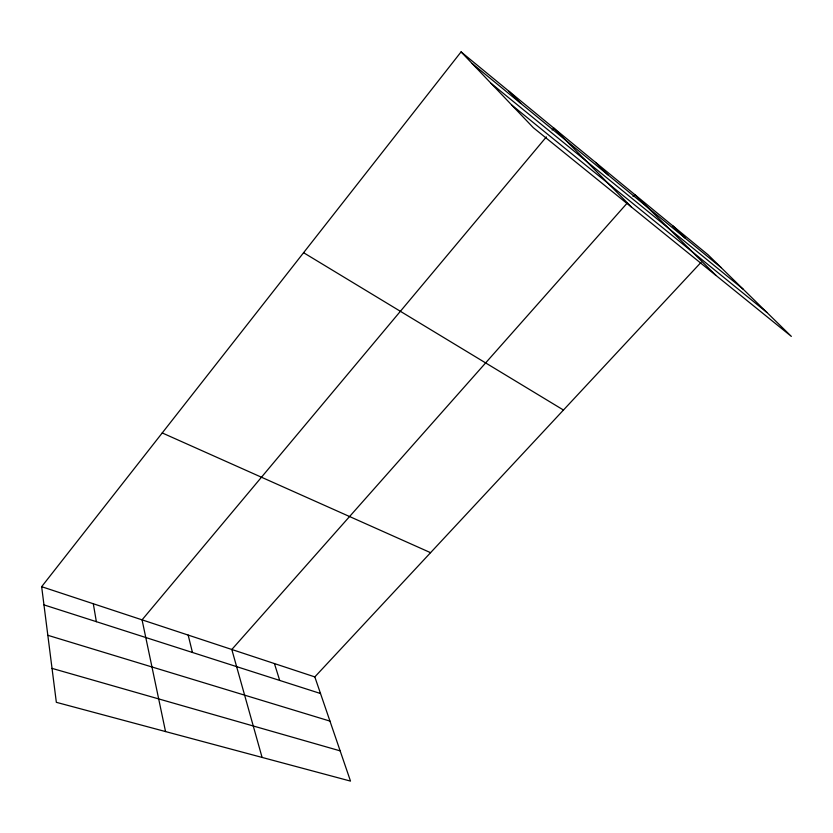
<?xml version="1.0" encoding="UTF-8"?>
<svg xmlns="http://www.w3.org/2000/svg" width="833" height="833" viewBox="0 0 833 833"><rect width="100%" height="100%" fill="white"/><g stroke="black" fill="none" stroke-linecap="round" stroke-linejoin="round"><path stroke-width="1.25" d="M41.65 586.692L314.822 676.906L350.506 781.104L56.342 702.323L41.65 586.692L461.076 51.896L708.081 254.815L791.35 336.397L533.287 127.657L461.076 51.896M546.386 136.893L142.068 619.856L165.538 731.561M552.144 130.021L553.789 128.053L631.529 207.125M627.114 203.19L231.813 649.49L262.083 757.426M633.049 196.484L634.746 194.568L715.953 275.411M314.822 676.906L701.063 262.353M52.031 668.378L340.145 750.856M47.825 635.298L329.962 721.107M43.962 604.883L320.507 693.514M162.227 432.941L430.567 552.675M303.587 252.701L563.462 410.034M511.743 105.052L766.912 312.448M491.033 83.321L743.088 289.103M472.217 63.589L721.18 267.653M672.575 225.639L685.507 238.405M595.595 162.393L608.017 174.888M509.057 91.307L520.719 103.334M274.421 663.557L279.701 680.436M188.164 635.079L192.454 652.468M93.306 603.748L96.357 621.678"/></g></svg>
